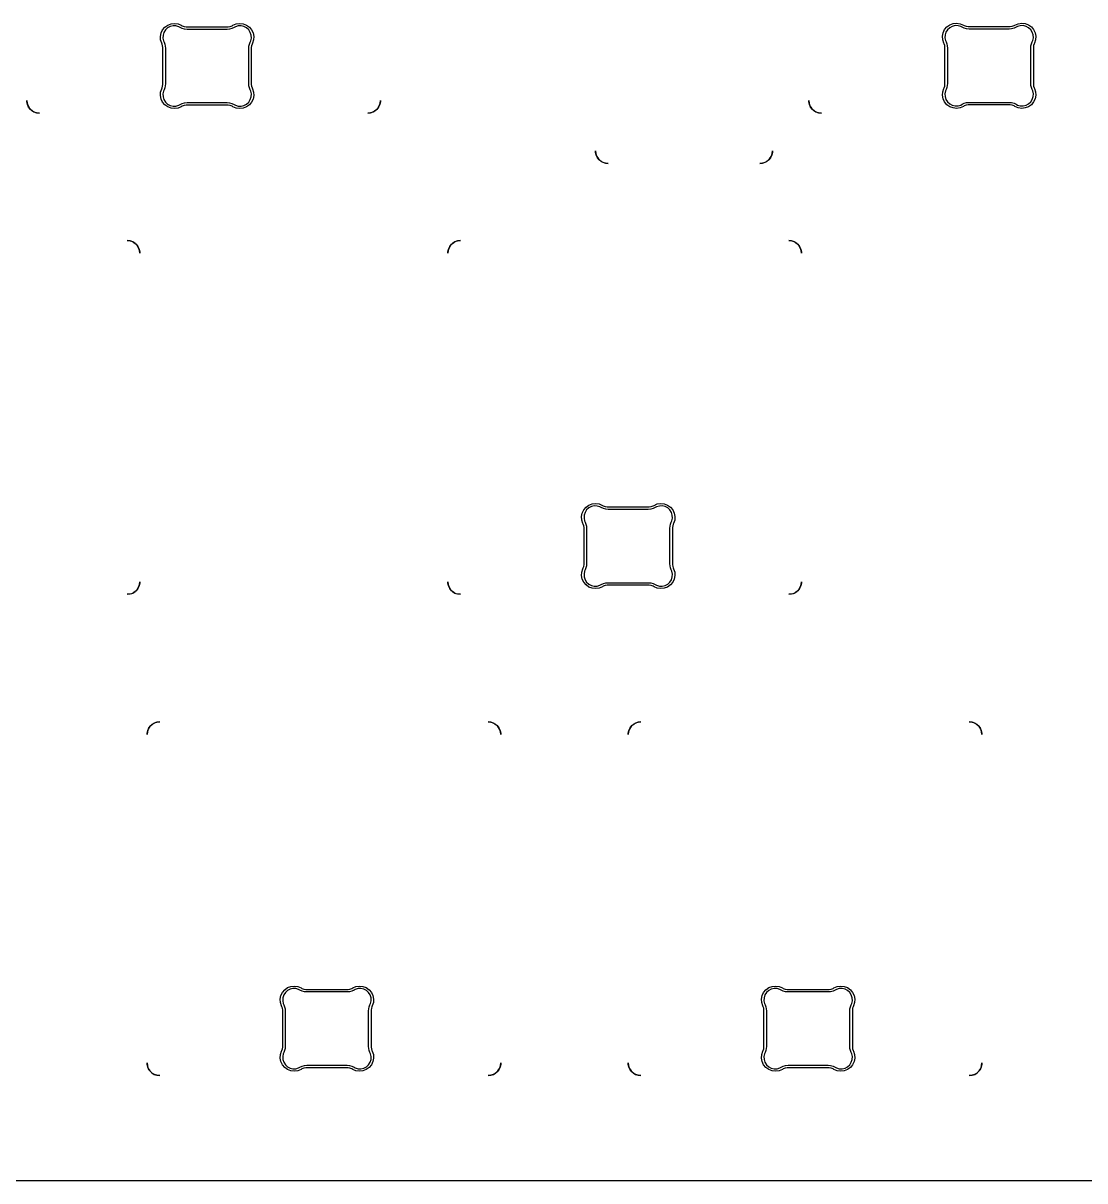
# Model space of a CAD drawing. Header units: millimetres. Extents: x -23 to 317, y -152 to -52.
# Drawn here: x 233.34 to 275.37, y -151.54 to -105.72 of the extents above; entities that cross this region are included whole.
import ezdxf

# ---------------------------------------------------------------- set-up
doc = ezdxf.new("R2010")
doc.units = ezdxf.units.MM
doc.layers.add('Edge.Cuts', color=40, linetype='CONTINUOUS', true_color=0xfabd2f)

msp = doc.modelspace()

# ---------------------------------------------------------------- linework, layer by layer
at = {"layer": 'Edge.Cuts', "linetype": 'CONTINUOUS'}
for p, q in [((238.954019, -105.87922), (239.06795, -105.798244)), ((239.06795, -105.798244), (239.198614, -105.748603)), ((239.278028, -105.832479), (239.165943, -105.859393)), ((239.198614, -105.748603), (239.337572, -105.733502)), ((239.393279, -105.834688), (239.278028, -105.832479)), ((239.337572, -105.733502), (239.475849, -105.753917)), ((239.50425, -105.865878), (239.393279, -105.834688)), ((239.475849, -105.753917), (239.604515, -105.80853)), ((239.604515, -105.80853), (239.638862, -105.82856)), ((239.638862, -105.82856), (239.713495, -105.856019)), ((241.538505, -105.85602), (241.613138, -105.828561)), ((241.613138, -105.828561), (241.647485, -105.808531)), ((241.647485, -105.808531), (241.776151, -105.753918)), ((241.858721, -105.834689), (241.74775, -105.865879)), ((241.776151, -105.753918), (241.914428, -105.733503)), ((241.973971, -105.83248), (241.858721, -105.834689)), ((241.914428, -105.733503), (242.053386, -105.748604)), ((242.086057, -105.859394), (241.973971, -105.83248)), ((242.053386, -105.748604), (242.18405, -105.798245)), ((242.18405, -105.798245), (242.297981, -105.879221)), ((269.914019, -105.86922), (270.02795, -105.788244)), ((270.02795, -105.788244), (270.158614, -105.738603)), ((270.238028, -105.822479), (270.125943, -105.849393)), ((270.158614, -105.738603), (270.297572, -105.723502)), ((270.353279, -105.824688), (270.238028, -105.822479)), ((270.297572, -105.723502), (270.435849, -105.743917)), ((270.46425, -105.855878), (270.353279, -105.824688)), ((270.435849, -105.743917), (270.564515, -105.79853)), ((270.564515, -105.79853), (270.598862, -105.81856)), ((270.598862, -105.81856), (270.673495, -105.846019)), ((270.673495, -105.846019), (270.751786, -105.859964)), ((272.420214, -105.859965), (272.498505, -105.84602)), ((272.498505, -105.84602), (272.573138, -105.818561)), ((272.573138, -105.818561), (272.607485, -105.798531)), ((272.607485, -105.798531), (272.736151, -105.743918)), ((272.818721, -105.824689), (272.70775, -105.855879)), ((272.736151, -105.743918), (272.874428, -105.723503)), ((272.933971, -105.82248), (272.818721, -105.824689)), ((272.874428, -105.723503), (273.013386, -105.738604)), ((273.046057, -105.849394), (272.933971, -105.82248)), ((273.013386, -105.738604), (273.14405, -105.788245)), ((273.14405, -105.788245), (273.257981, -105.869221)), ((238.778054, -106.249873), (238.804234, -106.11257)), ((238.787331, -106.389341), (238.778054, -106.249873)), ((238.804234, -106.11257), (238.864179, -105.986301)), ((238.864179, -105.986301), (238.954019, -105.87922)), ((238.881481, -106.198447), (238.874454, -106.313504)), ((238.917284, -106.088876), (238.881481, -106.198447)), ((238.979552, -105.99187), (238.917284, -106.088876)), ((239.064262, -105.913692), (238.979552, -105.99187)), ((239.165943, -105.859393), (239.064262, -105.913692)), ((239.554063, -105.89487), (239.50425, -105.865878)), ((239.641638, -105.936172), (239.554063, -105.89487)), ((239.735098, -105.961476), (239.641638, -105.936172)), ((239.713495, -105.856019), (239.791786, -105.869964)), ((239.831539, -105.969998), (239.735098, -105.961476)), ((239.791786, -105.869964), (239.831547, -105.869999)), ((239.831548, -105.97), (239.831539, -105.969998)), ((239.831547, -105.869999), (239.83155, -105.87)), ((241.420453, -105.97), (239.831548, -105.97)), ((239.83155, -105.87), (241.420453, -105.87)), ((241.420453, -105.87), (241.460214, -105.869965)), ((241.516902, -105.961477), (241.420453, -105.97)), ((241.460214, -105.869965), (241.538505, -105.85602)), ((241.610362, -105.936173), (241.516902, -105.961477)), ((241.697937, -105.894871), (241.610362, -105.936173)), ((241.74775, -105.865879), (241.697937, -105.894871)), ((242.187738, -105.913693), (242.086057, -105.859394)), ((242.272448, -105.99187), (242.187738, -105.913693)), ((242.334715, -106.088877), (242.272448, -105.99187)), ((242.297981, -105.879221), (242.38782, -105.986302)), ((242.370519, -106.198447), (242.334715, -106.088877)), ((242.377546, -106.313504), (242.370519, -106.198447)), ((242.38782, -105.986302), (242.447766, -106.112571)), ((242.447766, -106.112571), (242.473946, -106.249873)), ((242.473946, -106.249873), (242.464669, -106.389341)), ((269.738054, -106.239873), (269.764234, -106.10257)), ((269.747331, -106.379341), (269.738054, -106.239873)), ((269.764234, -106.10257), (269.824179, -105.976301)), ((269.824179, -105.976301), (269.914019, -105.86922)), ((269.841481, -106.188447), (269.834454, -106.303504)), ((269.834454, -106.303504), (269.856658, -106.416616)), ((269.877284, -106.078876), (269.841481, -106.188447)), ((269.939552, -105.98187), (269.877284, -106.078876)), ((270.024262, -105.903692), (269.939552, -105.98187)), ((270.125943, -105.849393), (270.024262, -105.903692)), ((270.514063, -105.88487), (270.46425, -105.855878)), ((270.601638, -105.926172), (270.514063, -105.88487)), ((270.695098, -105.951476), (270.601638, -105.926172)), ((270.791539, -105.959998), (270.695098, -105.951476)), ((270.751786, -105.859964), (270.791547, -105.859999)), ((270.791548, -105.96), (270.791539, -105.959998)), ((270.791547, -105.859999), (270.79155, -105.86)), ((272.380453, -105.96), (270.791548, -105.96)), ((270.79155, -105.86), (272.380453, -105.86)), ((272.380453, -105.86), (272.420214, -105.859965)), ((272.476902, -105.951477), (272.380453, -105.96)), ((272.570362, -105.926173), (272.476902, -105.951477)), ((272.657937, -105.884871), (272.570362, -105.926173)), ((272.70775, -105.855879), (272.657937, -105.884871)), ((273.147738, -105.903693), (273.046057, -105.849394)), ((273.232448, -105.98187), (273.147738, -105.903693)), ((273.294715, -106.078877), (273.232448, -105.98187)), ((273.257981, -105.869221), (273.34782, -105.976302)), ((273.330519, -106.188447), (273.294715, -106.078877)), ((273.315342, -106.416616), (273.337546, -106.303504)), ((273.337546, -106.303504), (273.330519, -106.188447)), ((273.34782, -105.976302), (273.407766, -106.102571)), ((273.407766, -106.102571), (273.433946, -106.239873)), ((273.433946, -106.239873), (273.424669, -106.379341)), ((238.831465, -106.521967), (238.787331, -106.389341)), ((238.846088, -106.552342), (238.831465, -106.521967)), ((238.865956, -106.616773), (238.846088, -106.552342)), ((238.876002, -106.683445), (238.865956, -106.616773)), ((238.874454, -106.313504), (238.896658, -106.426616)), ((238.876001, -106.717156), (238.876002, -106.683445)), ((238.876001, -106.717157), (238.876001, -106.717156)), ((238.876001, -108.122841), (238.876001, -106.717157)), ((238.896658, -106.426616), (238.921567, -106.478591)), ((238.921567, -106.478591), (238.951581, -106.555091)), ((238.951581, -106.555091), (238.969862, -106.635209)), ((238.969862, -106.635209), (238.976001, -106.717156)), ((238.976001, -106.717156), (238.976001, -106.717157)), ((238.976001, -106.717157), (238.976001, -108.122841)), ((242.275999, -106.717156), (242.282138, -106.635209)), ((242.275999, -106.717157), (242.275999, -106.717156)), ((242.275999, -108.122841), (242.275999, -106.717157)), ((242.282138, -106.635209), (242.300419, -106.555091)), ((242.300419, -106.555091), (242.330431, -106.478594)), ((242.330431, -106.478594), (242.330432, -106.478591)), ((242.330432, -106.478591), (242.355342, -106.426616)), ((242.355342, -106.426616), (242.377546, -106.313504)), ((242.386044, -106.616772), (242.375998, -106.683444)), ((242.375998, -106.683444), (242.375999, -106.717156)), ((242.375999, -106.717156), (242.375999, -106.717157)), ((242.375999, -106.717157), (242.375999, -108.122841)), ((242.405912, -106.552342), (242.386044, -106.616772)), ((242.420533, -106.521969), (242.405912, -106.552342)), ((242.420536, -106.521967), (242.420533, -106.521969)), ((242.464669, -106.389341), (242.420536, -106.521967)), ((269.791465, -106.511967), (269.747331, -106.379341)), ((269.806088, -106.542342), (269.791465, -106.511967)), ((269.825956, -106.606773), (269.806088, -106.542342)), ((269.836002, -106.673445), (269.825956, -106.606773)), ((269.836001, -106.707156), (269.836002, -106.673445)), ((269.836001, -106.707157), (269.836001, -106.707156)), ((269.836001, -108.112841), (269.836001, -106.707157)), ((269.856658, -106.416616), (269.881567, -106.468591)), ((269.881567, -106.468591), (269.911581, -106.545091)), ((269.911581, -106.545091), (269.929862, -106.625209)), ((269.929862, -106.625209), (269.936001, -106.707156)), ((269.936001, -106.707156), (269.936001, -106.707157)), ((269.936001, -106.707157), (269.936001, -108.112841)), ((273.235999, -106.707156), (273.242138, -106.625209)), ((273.235999, -106.707157), (273.235999, -106.707156)), ((273.235999, -108.112841), (273.235999, -106.707157)), ((273.242138, -106.625209), (273.260419, -106.545091)), ((273.260419, -106.545091), (273.290431, -106.468594)), ((273.290431, -106.468594), (273.290432, -106.468591)), ((273.290432, -106.468591), (273.315342, -106.416616)), ((273.346044, -106.606772), (273.335998, -106.673444)), ((273.335998, -106.673444), (273.335999, -106.707156)), ((273.335999, -106.707156), (273.335999, -106.707157)), ((273.335999, -106.707157), (273.335999, -108.112841)), ((273.365912, -106.542342), (273.346044, -106.606772)), ((273.380533, -106.511969), (273.365912, -106.542342)), ((273.380536, -106.511967), (273.380533, -106.511969)), ((273.424669, -106.379341), (273.380536, -106.511967)), ((238.876001, -108.122842), (238.876001, -108.122841)), ((238.876002, -108.156554), (238.876001, -108.122842)), ((238.976001, -108.122842), (238.969862, -108.204789)), ((238.976001, -108.122841), (238.976001, -108.122842)), ((242.282138, -108.204789), (242.275999, -108.122841)), ((242.375999, -108.122841), (242.375998, -108.156553)), ((269.836001, -108.112842), (269.836001, -108.112841)), ((269.836002, -108.146554), (269.836001, -108.112842)), ((269.936001, -108.112842), (269.929862, -108.194789)), ((269.936001, -108.112841), (269.936001, -108.112842)), ((273.242138, -108.194789), (273.235999, -108.112841)), ((273.335999, -108.112841), (273.335998, -108.146553)), ((238.778054, -108.590125), (238.787331, -108.450657)), ((238.804234, -108.727427), (238.778054, -108.590125)), ((238.787331, -108.450657), (238.831464, -108.318031)), ((238.831464, -108.318031), (238.831466, -108.318028)), ((238.831466, -108.318028), (238.846088, -108.287656)), ((238.846088, -108.287656), (238.865956, -108.223226)), ((238.865956, -108.223226), (238.876002, -108.156554)), ((238.896658, -108.413381), (238.874454, -108.526494)), ((238.874454, -108.526494), (238.881482, -108.641551)), ((238.921568, -108.361407), (238.896658, -108.413381)), ((238.951581, -108.284907), (238.921568, -108.361403)), ((238.921568, -108.361403), (238.921568, -108.361407)), ((238.969862, -108.204789), (238.951581, -108.284907)), ((242.300419, -108.284907), (242.282138, -108.204789)), ((242.330433, -108.361406), (242.300419, -108.284907)), ((242.355343, -108.413381), (242.330433, -108.361406)), ((242.377547, -108.526494), (242.355343, -108.413381)), ((242.37052, -108.641551), (242.377547, -108.526494)), ((242.375998, -108.156553), (242.386044, -108.223225)), ((242.386044, -108.223225), (242.405912, -108.287656)), ((242.405912, -108.287656), (242.420534, -108.318028)), ((242.420534, -108.318028), (242.420535, -108.31803)), ((242.420535, -108.31803), (242.46467, -108.450656)), ((242.473947, -108.590124), (242.447767, -108.727427)), ((242.46467, -108.450656), (242.473947, -108.590124)), ((269.738054, -108.580125), (269.747331, -108.440657)), ((269.764234, -108.717427), (269.738054, -108.580125)), ((269.747331, -108.440657), (269.791464, -108.308031)), ((269.791464, -108.308031), (269.791466, -108.308028)), ((269.791466, -108.308028), (269.806088, -108.277656)), ((269.806088, -108.277656), (269.825956, -108.213226)), ((269.825956, -108.213226), (269.836002, -108.146554)), ((269.856658, -108.403381), (269.834454, -108.516494)), ((269.834454, -108.516494), (269.841482, -108.631551)), ((269.881568, -108.351407), (269.856658, -108.403381)), ((269.911581, -108.274907), (269.881568, -108.351403)), ((269.881568, -108.351403), (269.881568, -108.351407)), ((269.929862, -108.194789), (269.911581, -108.274907)), ((273.260419, -108.274907), (273.242138, -108.194789)), ((273.290433, -108.351406), (273.260419, -108.274907)), ((273.315343, -108.403381), (273.290433, -108.351406)), ((273.337547, -108.516494), (273.315343, -108.403381)), ((273.33052, -108.631551), (273.337547, -108.516494)), ((273.335998, -108.146553), (273.346044, -108.213225)), ((273.346044, -108.213225), (273.365912, -108.277656)), ((273.365912, -108.277656), (273.380534, -108.308028)), ((273.380534, -108.308028), (273.380535, -108.30803)), ((273.380535, -108.30803), (273.42467, -108.440656)), ((273.433947, -108.580124), (273.407767, -108.717427)), ((273.42467, -108.440656), (273.433947, -108.580124)), ((233.4875, -108.836336), (233.4875, -108.78)), ((233.4875, -108.78), (233.500036, -108.89126)), ((233.512572, -108.946184), (233.4875, -108.836336)), ((233.500036, -108.89126), (233.537016, -108.996942)), ((233.561459, -109.047699), (233.512572, -108.946184)), ((233.537016, -108.996942), (233.596585, -109.091745)), ((233.63171, -109.13579), (233.561459, -109.047699)), ((238.86418, -108.853696), (238.804234, -108.727427)), ((238.95402, -108.960776), (238.86418, -108.853696)), ((238.881482, -108.641551), (238.917285, -108.751121)), ((238.917285, -108.751121), (238.979553, -108.848127)), ((239.06795, -109.041752), (238.95402, -108.960776)), ((238.979553, -108.848127), (239.064262, -108.926304)), ((239.064262, -108.926304), (239.165944, -108.980603)), ((239.198614, -109.091394), (239.06795, -109.041752)), ((239.165944, -108.980603), (239.278029, -109.007517)), ((239.278029, -109.007517), (239.393279, -109.005308)), ((239.393279, -109.005308), (239.50425, -108.974118)), ((239.604504, -109.03147), (239.475849, -109.086079)), ((239.50425, -108.974118), (239.554063, -108.945126)), ((239.554063, -108.945126), (239.554072, -108.945123)), ((239.554072, -108.945123), (239.641639, -108.903826)), ((239.604516, -109.031468), (239.604504, -109.03147)), ((239.638863, -109.011438), (239.604516, -109.031468)), ((239.713496, -108.983979), (239.638863, -109.011438)), ((239.641639, -108.903826), (239.735099, -108.878522)), ((239.791787, -108.970034), (239.713496, -108.983979)), ((239.735099, -108.878522), (239.831548, -108.869999)), ((239.831548, -108.969999), (239.791787, -108.970034)), ((239.831548, -108.869999), (241.420452, -108.869999)), ((241.420452, -108.969999), (239.831548, -108.969999)), ((241.420452, -108.869999), (241.516902, -108.878522)), ((241.460214, -108.970033), (241.420452, -108.969999)), ((241.538505, -108.983979), (241.460214, -108.970033)), ((241.516902, -108.878522), (241.610362, -108.903826)), ((241.613138, -109.011438), (241.538505, -108.983979)), ((241.610362, -108.903826), (241.697937, -108.945128)), ((241.647485, -109.031468), (241.613138, -109.011438)), ((241.776151, -109.086081), (241.647485, -109.031468)), ((241.697937, -108.945128), (241.74775, -108.97412)), ((241.74775, -108.97412), (241.858722, -109.00531)), ((241.858722, -109.00531), (241.973972, -109.00752)), ((241.973972, -109.00752), (242.086058, -108.980605)), ((242.184051, -109.041754), (242.053387, -109.091396)), ((242.086058, -108.980605), (242.187739, -108.926306)), ((242.297982, -108.960778), (242.184051, -109.041754)), ((242.187739, -108.926306), (242.272449, -108.848128)), ((242.272449, -108.848128), (242.334717, -108.751121)), ((242.387822, -108.853697), (242.297982, -108.960778)), ((242.334717, -108.751121), (242.37052, -108.641551)), ((242.447767, -108.727427), (242.387822, -108.853697)), ((247.413541, -109.047699), (247.34329, -109.13579)), ((247.378415, -109.091745), (247.437984, -108.996942)), ((247.462428, -108.946184), (247.413541, -109.047699)), ((247.437984, -108.996942), (247.474964, -108.89126)), ((247.4875, -108.836336), (247.462428, -108.946184)), ((247.474964, -108.89126), (247.4875, -108.78)), ((247.4875, -108.78), (247.4875, -108.836336)), ((264.443759, -108.836334), (264.44375, -108.78)), ((264.44375, -108.78), (264.456302, -108.891254)), ((264.468843, -108.946174), (264.443759, -108.836334)), ((264.456302, -108.891254), (264.49329, -108.996927)), ((264.517735, -109.04768), (264.468843, -108.946174)), ((264.49329, -108.996927), (264.55286, -109.091722)), ((264.587984, -109.135766), (264.517735, -109.04768)), ((269.82418, -108.843696), (269.764234, -108.717427)), ((269.91402, -108.950776), (269.82418, -108.843696)), ((269.841482, -108.631551), (269.877285, -108.741121)), ((269.877285, -108.741121), (269.939553, -108.838127)), ((270.02795, -109.031752), (269.91402, -108.950776)), ((269.939553, -108.838127), (270.024262, -108.916304)), ((270.024262, -108.916304), (270.125944, -108.970603)), ((270.158614, -109.081394), (270.02795, -109.031752)), ((270.125944, -108.970603), (270.238029, -108.997517)), ((270.238029, -108.997517), (270.353279, -108.995308)), ((270.353279, -108.995308), (270.46425, -108.964118)), ((270.564504, -109.02147), (270.435849, -109.076079)), ((270.46425, -108.964118), (270.514063, -108.935126)), ((270.514063, -108.935126), (270.514072, -108.935123)), ((270.514072, -108.935123), (270.601639, -108.893826)), ((270.564516, -109.021468), (270.564504, -109.02147)), ((270.598863, -109.001438), (270.564516, -109.021468)), ((270.673496, -108.973979), (270.598863, -109.001438)), ((270.601639, -108.893826), (270.695099, -108.868522)), ((270.751787, -108.960034), (270.673496, -108.973979)), ((270.695099, -108.868522), (270.791548, -108.859999)), ((270.791548, -108.959999), (270.751787, -108.960034)), ((270.791548, -108.859999), (272.380452, -108.859999)), ((272.380452, -108.959999), (270.791548, -108.959999)), ((272.380452, -108.859999), (272.476902, -108.868522)), ((272.420214, -108.960033), (272.380452, -108.959999)), ((272.498505, -108.973979), (272.420214, -108.960033)), ((272.476902, -108.868522), (272.570362, -108.893826)), ((272.573138, -109.001438), (272.498505, -108.973979)), ((272.570362, -108.893826), (272.657937, -108.935128)), ((272.607485, -109.021468), (272.573138, -109.001438)), ((272.736151, -109.076081), (272.607485, -109.021468)), ((272.657937, -108.935128), (272.70775, -108.96412)), ((272.70775, -108.96412), (272.818722, -108.99531)), ((272.818722, -108.99531), (272.933972, -108.99752)), ((272.933972, -108.99752), (273.046058, -108.970605)), ((273.144051, -109.031754), (273.013387, -109.081396)), ((273.046058, -108.970605), (273.147739, -108.916306)), ((273.257982, -108.950778), (273.144051, -109.031754)), ((273.147739, -108.916306), (273.232449, -108.838128)), ((273.232449, -108.838128), (273.294717, -108.741121)), ((273.347822, -108.843697), (273.257982, -108.950778)), ((273.294717, -108.741121), (273.33052, -108.631551)), ((273.407767, -108.717427), (273.347822, -108.843697)), ((233.596585, -109.091745), (233.675755, -109.170915)), ((233.719801, -109.206041), (233.63171, -109.13579)), ((233.675755, -109.170915), (233.770558, -109.230484)), ((233.821316, -109.254928), (233.719801, -109.206041)), ((233.770558, -109.230484), (233.87624, -109.267464)), ((233.931164, -109.28), (233.821316, -109.254928)), ((233.87624, -109.267464), (233.9875, -109.28)), ((233.9875, -109.28), (233.931164, -109.28)), ((239.337572, -109.106494), (239.198614, -109.091394)), ((239.475849, -109.086079), (239.337572, -109.106494)), ((241.914428, -109.106496), (241.776151, -109.086081)), ((242.053387, -109.091396), (241.914428, -109.106496)), ((246.9875, -109.28), (247.09876, -109.267464)), ((247.043836, -109.28), (246.9875, -109.28)), ((247.153684, -109.254928), (247.043836, -109.28)), ((247.09876, -109.267464), (247.204442, -109.230484)), ((247.255199, -109.206041), (247.153684, -109.254928)), ((247.204442, -109.230484), (247.299245, -109.170915)), ((247.34329, -109.13579), (247.255199, -109.206041)), ((247.299245, -109.170915), (247.378415, -109.091745)), ((264.55286, -109.091722), (264.632028, -109.17089)), ((264.67607, -109.206015), (264.587984, -109.135766)), ((264.632028, -109.17089), (264.726823, -109.23046)), ((264.777576, -109.254907), (264.67607, -109.206015)), ((264.726823, -109.23046), (264.832496, -109.267448)), ((264.887416, -109.279991), (264.777576, -109.254907)), ((264.832496, -109.267448), (264.94375, -109.28)), ((264.94375, -109.28), (264.887416, -109.279991)), ((270.297572, -109.096494), (270.158614, -109.081394)), ((270.435849, -109.076079), (270.297572, -109.096494)), ((272.874428, -109.096496), (272.736151, -109.076081)), ((273.013387, -109.081396), (272.874428, -109.096496)), ((256.005759, -110.836334), (256.00575, -110.78)), ((256.00575, -110.78), (256.018302, -110.891254)), ((256.030843, -110.946174), (256.005759, -110.836334)), ((263.005754, -110.836338), (262.980687, -110.946189)), ((262.99322, -110.891263), (263.00575, -110.78)), ((263.00575, -110.78), (263.005754, -110.836338)), ((256.018302, -110.891254), (256.05529, -110.996927)), ((256.079735, -111.04768), (256.030843, -110.946174)), ((256.05529, -110.996927), (256.11486, -111.091722)), ((256.149984, -111.135766), (256.079735, -111.04768)), ((256.11486, -111.091722), (256.194028, -111.17089)), ((256.23807, -111.206015), (256.149984, -111.135766)), ((256.194028, -111.17089), (256.288823, -111.23046)), ((256.339576, -111.254907), (256.23807, -111.206015)), ((256.288823, -111.23046), (256.394496, -111.267448)), ((256.449416, -111.279991), (256.339576, -111.254907)), ((256.394496, -111.267448), (256.50575, -111.28)), ((256.50575, -111.28), (256.449416, -111.279991)), ((262.50575, -111.28), (262.617013, -111.26747)), ((262.562088, -111.280004), (262.50575, -111.28)), ((262.671939, -111.254937), (262.562088, -111.280004)), ((262.617013, -111.26747), (262.722698, -111.230494)), ((262.773457, -111.206052), (262.671939, -111.254937)), ((262.722698, -111.230494), (262.817504, -111.170926)), ((262.861551, -111.135801), (262.773457, -111.206052)), ((262.817504, -111.170926), (262.896676, -111.091754)), ((262.931802, -111.047707), (262.861551, -111.135801)), ((262.896676, -111.091754), (262.956244, -110.996948)), ((262.980687, -110.946189), (262.931802, -111.047707)), ((262.956244, -110.996948), (262.99322, -110.891263)), ((237.57376, -114.342536), (237.4625, -114.33)), ((237.4625, -114.33), (237.518836, -114.33)), ((237.518836, -114.33), (237.628684, -114.355072)), ((237.679442, -114.379516), (237.57376, -114.342536)), ((237.628684, -114.355072), (237.730199, -114.403959)), ((237.774245, -114.439085), (237.679442, -114.379516)), ((237.730199, -114.403959), (237.81829, -114.47421)), ((237.853415, -114.518255), (237.774245, -114.439085)), ((237.81829, -114.47421), (237.888541, -114.562301)), ((237.912984, -114.613058), (237.853415, -114.518255)), ((250.265324, -114.518246), (250.205756, -114.613052)), ((250.230198, -114.562293), (250.300449, -114.474199)), ((250.344496, -114.439074), (250.265324, -114.518246)), ((250.300449, -114.474199), (250.388543, -114.403948)), ((250.439302, -114.379506), (250.344496, -114.439074)), ((250.388543, -114.403948), (250.490061, -114.355063)), ((250.544987, -114.34253), (250.439302, -114.379506)), ((250.490061, -114.355063), (250.599912, -114.329996)), ((250.65625, -114.33), (250.544987, -114.34253)), ((250.599912, -114.329996), (250.65625, -114.33)), ((263.767504, -114.342552), (263.65625, -114.33)), ((263.65625, -114.33), (263.712584, -114.330009)), ((263.712584, -114.330009), (263.822424, -114.355093)), ((263.873177, -114.37954), (263.767504, -114.342552)), ((263.822424, -114.355093), (263.92393, -114.403985)), ((263.967972, -114.43911), (263.873177, -114.37954)), ((263.92393, -114.403985), (264.012016, -114.474234)), ((264.04714, -114.518278), (263.967972, -114.43911)), ((264.012016, -114.474234), (264.082265, -114.56232)), ((264.10671, -114.613073), (264.04714, -114.518278)), ((237.888541, -114.562301), (237.937428, -114.663816)), ((237.949964, -114.71874), (237.912984, -114.613058)), ((237.937428, -114.663816), (237.9625, -114.773664)), ((237.9625, -114.83), (237.949964, -114.71874)), ((237.9625, -114.773664), (237.9625, -114.83)), ((250.156246, -114.773662), (250.181313, -114.663811)), ((250.15625, -114.83), (250.156246, -114.773662)), ((250.16878, -114.718737), (250.15625, -114.83)), ((250.205756, -114.613052), (250.16878, -114.718737)), ((250.181313, -114.663811), (250.230198, -114.562293)), ((264.082265, -114.56232), (264.131157, -114.663826)), ((264.143698, -114.718746), (264.10671, -114.613073)), ((264.131157, -114.663826), (264.156241, -114.773666)), ((264.15625, -114.83), (264.143698, -114.718746)), ((264.156241, -114.773666), (264.15625, -114.83)), ((255.476734, -125.11257), (255.536679, -124.986301)), ((255.536679, -124.986301), (255.626519, -124.87922)), ((255.589784, -125.088876), (255.553981, -125.198447)), ((255.652052, -124.99187), (255.589784, -125.088876)), ((255.626519, -124.87922), (255.74045, -124.798244)), ((255.736762, -124.913692), (255.652052, -124.99187)), ((255.838443, -124.859393), (255.736762, -124.913692)), ((255.74045, -124.798244), (255.871114, -124.748603)), ((255.950528, -124.832479), (255.838443, -124.859393)), ((255.871114, -124.748603), (256.010072, -124.733502)), ((256.065779, -124.834688), (255.950528, -124.832479)), ((256.010072, -124.733502), (256.148349, -124.753917)), ((256.17675, -124.865878), (256.065779, -124.834688)), ((256.148349, -124.753917), (256.277015, -124.80853)), ((256.226563, -124.89487), (256.17675, -124.865878)), ((256.314138, -124.936172), (256.226563, -124.89487)), ((256.277015, -124.80853), (256.311362, -124.82856)), ((256.311362, -124.82856), (256.385995, -124.856019)), ((256.407598, -124.961476), (256.314138, -124.936172)), ((256.385995, -124.856019), (256.464286, -124.869964)), ((256.504039, -124.969998), (256.407598, -124.961476)), ((256.464286, -124.869964), (256.504047, -124.869999)), ((256.504048, -124.97), (256.504039, -124.969998)), ((256.504047, -124.869999), (256.50405, -124.87)), ((258.092953, -124.97), (256.504048, -124.97)), ((256.50405, -124.87), (258.092953, -124.87)), ((258.092953, -124.87), (258.132714, -124.869965)), ((258.189402, -124.961477), (258.092953, -124.97)), ((258.132714, -124.869965), (258.211005, -124.85602)), ((258.282862, -124.936173), (258.189402, -124.961477)), ((258.211005, -124.85602), (258.285638, -124.828561)), ((258.370437, -124.894871), (258.282862, -124.936173)), ((258.285638, -124.828561), (258.319985, -124.808531)), ((258.319985, -124.808531), (258.448651, -124.753918)), ((258.42025, -124.865879), (258.370437, -124.894871)), ((258.531221, -124.834689), (258.42025, -124.865879)), ((258.448651, -124.753918), (258.586928, -124.733503)), ((258.646471, -124.83248), (258.531221, -124.834689)), ((258.586928, -124.733503), (258.725886, -124.748604)), ((258.758557, -124.859394), (258.646471, -124.83248)), ((258.725886, -124.748604), (258.85655, -124.798245)), ((258.860238, -124.913693), (258.758557, -124.859394)), ((258.85655, -124.798245), (258.970481, -124.879221)), ((258.944948, -124.99187), (258.860238, -124.913693)), ((259.007215, -125.088877), (258.944948, -124.99187)), ((258.970481, -124.879221), (259.06032, -124.986302)), ((259.043019, -125.198447), (259.007215, -125.088877)), ((259.06032, -124.986302), (259.120266, -125.112571)), ((255.450554, -125.249873), (255.476734, -125.11257)), ((255.459831, -125.389341), (255.450554, -125.249873)), ((255.503965, -125.521967), (255.459831, -125.389341)), ((255.518588, -125.552342), (255.503965, -125.521967)), ((255.553981, -125.198447), (255.546954, -125.313504)), ((255.546954, -125.313504), (255.569158, -125.426616)), ((255.569158, -125.426616), (255.594067, -125.478591)), ((255.594067, -125.478591), (255.624081, -125.555091)), ((258.972919, -125.555091), (259.002931, -125.478594)), ((259.002931, -125.478594), (259.002932, -125.478591)), ((259.002932, -125.478591), (259.027842, -125.426616)), ((259.027842, -125.426616), (259.050046, -125.313504)), ((259.050046, -125.313504), (259.043019, -125.198447)), ((259.093033, -125.521969), (259.078412, -125.552342)), ((259.093036, -125.521967), (259.093033, -125.521969)), ((259.137169, -125.389341), (259.093036, -125.521967)), ((259.120266, -125.112571), (259.146446, -125.249873)), ((259.146446, -125.249873), (259.137169, -125.389341)), ((255.538456, -125.616773), (255.518588, -125.552342)), ((255.548502, -125.683445), (255.538456, -125.616773)), ((255.548501, -125.717156), (255.548502, -125.683445)), ((255.548501, -125.717157), (255.548501, -125.717156)), ((255.548501, -127.122841), (255.548501, -125.717157)), ((255.624081, -125.555091), (255.642362, -125.635209)), ((255.642362, -125.635209), (255.648501, -125.717156)), ((255.648501, -125.717156), (255.648501, -125.717157)), ((255.648501, -125.717157), (255.648501, -127.122841)), ((258.948499, -125.717156), (258.954638, -125.635209)), ((258.948499, -125.717157), (258.948499, -125.717156)), ((258.948499, -127.122841), (258.948499, -125.717157)), ((258.954638, -125.635209), (258.972919, -125.555091)), ((259.058544, -125.616772), (259.048498, -125.683444)), ((259.048498, -125.683444), (259.048499, -125.717156)), ((259.048499, -125.717156), (259.048499, -125.717157)), ((259.048499, -125.717157), (259.048499, -127.122841)), ((259.078412, -125.552342), (259.058544, -125.616772)), ((255.459831, -127.450657), (255.503964, -127.318031)), ((255.503964, -127.318031), (255.503966, -127.318028)), ((255.503966, -127.318028), (255.518588, -127.287656)), ((255.518588, -127.287656), (255.538456, -127.223226)), ((255.538456, -127.223226), (255.548502, -127.156554)), ((255.548501, -127.122842), (255.548501, -127.122841)), ((255.548502, -127.156554), (255.548501, -127.122842)), ((255.594068, -127.361407), (255.569158, -127.413381)), ((255.624081, -127.284907), (255.594068, -127.361403)), ((255.594068, -127.361403), (255.594068, -127.361407)), ((255.642362, -127.204789), (255.624081, -127.284907)), ((255.648501, -127.122842), (255.642362, -127.204789)), ((255.648501, -127.122841), (255.648501, -127.122842)), ((258.954638, -127.204789), (258.948499, -127.122841)), ((258.972919, -127.284907), (258.954638, -127.204789)), ((259.002933, -127.361406), (258.972919, -127.284907)), ((259.027843, -127.413381), (259.002933, -127.361406)), ((259.048499, -127.122841), (259.048498, -127.156553)), ((259.048498, -127.156553), (259.058544, -127.223225)), ((259.058544, -127.223225), (259.078412, -127.287656)), ((259.078412, -127.287656), (259.093034, -127.318028)), ((259.093034, -127.318028), (259.093035, -127.31803)), ((259.093035, -127.31803), (259.13717, -127.450656)), ((237.949964, -127.94126), (237.9625, -127.83)), ((237.9625, -127.83), (237.9625, -127.886336)), ((250.156259, -127.886334), (250.15625, -127.83)), ((250.15625, -127.83), (250.168802, -127.941254)), ((255.450554, -127.590125), (255.459831, -127.450657)), ((255.476734, -127.727427), (255.450554, -127.590125)), ((255.53668, -127.853696), (255.476734, -127.727427)), ((255.569158, -127.413381), (255.546954, -127.526494)), ((255.546954, -127.526494), (255.553982, -127.641551)), ((255.553982, -127.641551), (255.589785, -127.751121)), ((255.589785, -127.751121), (255.652053, -127.848127)), ((258.944949, -127.848128), (259.007217, -127.751121)), ((259.007217, -127.751121), (259.04302, -127.641551)), ((259.050047, -127.526494), (259.027843, -127.413381)), ((259.04302, -127.641551), (259.050047, -127.526494)), ((259.120267, -127.727427), (259.060322, -127.853697)), ((259.146447, -127.590124), (259.120267, -127.727427)), ((259.13717, -127.450656), (259.146447, -127.590124)), ((264.14372, -127.941263), (264.15625, -127.83)), ((264.15625, -127.83), (264.156254, -127.886338)), ((237.57376, -128.317464), (237.679442, -128.280484)), ((237.730199, -128.256041), (237.628684, -128.304928)), ((237.679442, -128.280484), (237.774245, -128.220915)), ((237.81829, -128.18579), (237.730199, -128.256041)), ((237.774245, -128.220915), (237.853415, -128.141745)), ((237.888541, -128.097699), (237.81829, -128.18579)), ((237.853415, -128.141745), (237.912984, -128.046942)), ((237.937428, -127.996184), (237.888541, -128.097699)), ((237.912984, -128.046942), (237.949964, -127.94126)), ((237.9625, -127.886336), (237.937428, -127.996184)), ((250.181343, -127.996174), (250.156259, -127.886334)), ((250.168802, -127.941254), (250.20579, -128.046927)), ((250.230235, -128.09768), (250.181343, -127.996174)), ((250.20579, -128.046927), (250.26536, -128.141722)), ((250.300484, -128.185766), (250.230235, -128.09768)), ((250.26536, -128.141722), (250.344528, -128.22089)), ((250.38857, -128.256015), (250.300484, -128.185766)), ((250.344528, -128.22089), (250.439323, -128.28046)), ((250.490076, -128.304907), (250.38857, -128.256015)), ((250.439323, -128.28046), (250.544996, -128.317448)), ((255.62652, -127.960776), (255.53668, -127.853696)), ((255.74045, -128.041752), (255.62652, -127.960776)), ((255.652053, -127.848127), (255.736762, -127.926304)), ((255.736762, -127.926304), (255.838444, -127.980603)), ((255.871114, -128.091394), (255.74045, -128.041752)), ((255.838444, -127.980603), (255.950529, -128.007517)), ((256.010072, -128.106494), (255.871114, -128.091394)), ((255.950529, -128.007517), (256.065779, -128.005308)), ((256.148349, -128.086079), (256.010072, -128.106494)), ((256.065779, -128.005308), (256.17675, -127.974118)), ((256.277004, -128.03147), (256.148349, -128.086079)), ((256.17675, -127.974118), (256.226563, -127.945126)), ((256.226563, -127.945126), (256.226572, -127.945123)), ((256.226572, -127.945123), (256.314139, -127.903826)), ((256.277016, -128.031468), (256.277004, -128.03147)), ((256.311363, -128.011438), (256.277016, -128.031468)), ((256.385996, -127.983979), (256.311363, -128.011438)), ((256.314139, -127.903826), (256.407599, -127.878522)), ((256.464287, -127.970034), (256.385996, -127.983979)), ((256.407599, -127.878522), (256.504048, -127.869999)), ((256.504048, -127.969999), (256.464287, -127.970034)), ((256.504048, -127.869999), (258.092952, -127.869999)), ((258.092952, -127.969999), (256.504048, -127.969999)), ((258.092952, -127.869999), (258.189402, -127.878522)), ((258.132714, -127.970033), (258.092952, -127.969999)), ((258.211005, -127.983979), (258.132714, -127.970033)), ((258.189402, -127.878522), (258.282862, -127.903826)), ((258.285638, -128.011438), (258.211005, -127.983979)), ((258.282862, -127.903826), (258.370437, -127.945128)), ((258.319985, -128.031468), (258.285638, -128.011438)), ((258.448651, -128.086081), (258.319985, -128.031468)), ((258.370437, -127.945128), (258.42025, -127.97412)), ((258.42025, -127.97412), (258.531222, -128.00531)), ((258.586928, -128.106496), (258.448651, -128.086081)), ((258.531222, -128.00531), (258.646472, -128.00752)), ((258.725887, -128.091396), (258.586928, -128.106496)), ((258.646472, -128.00752), (258.758558, -127.980605)), ((258.856551, -128.041754), (258.725887, -128.091396)), ((258.758558, -127.980605), (258.860239, -127.926306)), ((258.970482, -127.960778), (258.856551, -128.041754)), ((258.860239, -127.926306), (258.944949, -127.848128)), ((259.060322, -127.853697), (258.970482, -127.960778)), ((263.767513, -128.31747), (263.873198, -128.280494)), ((263.923957, -128.256052), (263.822439, -128.304937)), ((263.873198, -128.280494), (263.968004, -128.220926)), ((264.012051, -128.185801), (263.923957, -128.256052)), ((263.968004, -128.220926), (264.047176, -128.141754)), ((264.082302, -128.097707), (264.012051, -128.185801)), ((264.047176, -128.141754), (264.106744, -128.046948)), ((264.131187, -127.996189), (264.082302, -128.097707)), ((264.106744, -128.046948), (264.14372, -127.941263)), ((264.156254, -127.886338), (264.131187, -127.996189)), ((237.4625, -128.33), (237.57376, -128.317464)), ((237.518836, -128.33), (237.4625, -128.33)), ((237.628684, -128.304928), (237.518836, -128.33)), ((250.599916, -128.329991), (250.490076, -128.304907)), ((250.544996, -128.317448), (250.65625, -128.33)), ((250.65625, -128.33), (250.599916, -128.329991)), ((263.65625, -128.33), (263.767513, -128.31747)), ((263.712588, -128.330004), (263.65625, -128.33)), ((263.822439, -128.304937), (263.712588, -128.330004)), ((238.25, -133.823664), (238.275072, -133.713816)), ((238.262536, -133.76874), (238.25, -133.88)), ((238.299516, -133.663058), (238.262536, -133.76874)), ((238.275072, -133.713816), (238.323959, -133.612301)), ((238.359085, -133.568255), (238.299516, -133.663058)), ((238.323959, -133.612301), (238.39421, -133.52421)), ((238.438255, -133.489085), (238.359085, -133.568255)), ((238.39421, -133.52421), (238.482301, -133.453959)), ((238.533058, -133.429516), (238.438255, -133.489085)), ((238.482301, -133.453959), (238.583816, -133.405072)), ((238.63874, -133.392536), (238.533058, -133.429516)), ((238.583816, -133.405072), (238.693664, -133.38)), ((238.75, -133.38), (238.63874, -133.392536)), ((238.693664, -133.38), (238.75, -133.38)), ((251.86126, -133.392536), (251.75, -133.38)), ((251.75, -133.38), (251.806336, -133.38)), ((251.806336, -133.38), (251.916184, -133.405072)), ((251.966942, -133.429516), (251.86126, -133.392536)), ((251.916184, -133.405072), (252.017699, -133.453959)), ((252.061745, -133.489085), (251.966942, -133.429516)), ((252.017699, -133.453959), (252.10579, -133.52421)), ((252.140915, -133.568255), (252.061745, -133.489085)), ((252.10579, -133.52421), (252.176041, -133.612301)), ((252.200484, -133.663058), (252.140915, -133.568255)), ((252.176041, -133.612301), (252.224928, -133.713816)), ((252.237464, -133.76874), (252.200484, -133.663058)), ((252.224928, -133.713816), (252.25, -133.823664)), ((252.25, -133.88), (252.237464, -133.76874)), ((257.3, -133.823664), (257.325072, -133.713816)), ((257.312536, -133.76874), (257.3, -133.88)), ((257.349516, -133.663058), (257.312536, -133.76874)), ((257.325072, -133.713816), (257.373959, -133.612301)), ((257.409085, -133.568255), (257.349516, -133.663058)), ((257.373959, -133.612301), (257.44421, -133.52421)), ((257.488255, -133.489085), (257.409085, -133.568255)), ((257.44421, -133.52421), (257.532301, -133.453959)), ((257.583058, -133.429516), (257.488255, -133.489085)), ((257.532301, -133.453959), (257.633816, -133.405072)), ((257.68874, -133.392536), (257.583058, -133.429516)), ((257.633816, -133.405072), (257.743664, -133.38)), ((257.8, -133.38), (257.68874, -133.392536)), ((257.743664, -133.38), (257.8, -133.38)), ((270.91126, -133.392536), (270.8, -133.38)), ((270.8, -133.38), (270.856336, -133.38)), ((270.856336, -133.38), (270.966184, -133.405072)), ((271.016942, -133.429516), (270.91126, -133.392536)), ((270.966184, -133.405072), (271.067699, -133.453959)), ((271.111745, -133.489085), (271.016942, -133.429516)), ((271.067699, -133.453959), (271.15579, -133.52421)), ((271.190915, -133.568255), (271.111745, -133.489085)), ((271.15579, -133.52421), (271.226041, -133.612301)), ((271.250484, -133.663058), (271.190915, -133.568255)), ((271.226041, -133.612301), (271.274928, -133.713816)), ((271.287464, -133.76874), (271.250484, -133.663058)), ((271.274928, -133.713816), (271.3, -133.823664)), ((271.3, -133.88), (271.287464, -133.76874)), ((238.25, -133.88), (238.25, -133.823664)), ((252.25, -133.823664), (252.25, -133.88)), ((257.3, -133.88), (257.3, -133.823664)), ((271.3, -133.823664), (271.3, -133.88)), ((243.81195, -143.898244), (243.942614, -143.848603)), ((243.942614, -143.848603), (244.081572, -143.833502)), ((244.081572, -143.833502), (244.219849, -143.853917)), ((244.219849, -143.853917), (244.348515, -143.90853)), ((246.391485, -143.908531), (246.520151, -143.853918)), ((246.520151, -143.853918), (246.658428, -143.833503)), ((246.658428, -143.833503), (246.797386, -143.848604)), ((246.797386, -143.848604), (246.92805, -143.898245)), ((262.86195, -143.898244), (262.992614, -143.848603)), ((262.992614, -143.848603), (263.131572, -143.833502)), ((263.131572, -143.833502), (263.269849, -143.853917)), ((263.269849, -143.853917), (263.398515, -143.90853)), ((265.441485, -143.908531), (265.570151, -143.853918)), ((265.570151, -143.853918), (265.708428, -143.833503)), ((265.708428, -143.833503), (265.847386, -143.848604)), ((265.847386, -143.848604), (265.97805, -143.898245)), ((243.522054, -144.349873), (243.548234, -144.21257)), ((243.548234, -144.21257), (243.608179, -144.086301)), ((243.608179, -144.086301), (243.698019, -143.97922)), ((243.625481, -144.298447), (243.618454, -144.413504)), ((243.661284, -144.188876), (243.625481, -144.298447)), ((243.723552, -144.09187), (243.661284, -144.188876)), ((243.698019, -143.97922), (243.81195, -143.898244)), ((243.808262, -144.013692), (243.723552, -144.09187)), ((243.909943, -143.959393), (243.808262, -144.013692)), ((244.022028, -143.932479), (243.909943, -143.959393)), ((244.137279, -143.934688), (244.022028, -143.932479)), ((244.24825, -143.965878), (244.137279, -143.934688)), ((244.298063, -143.99487), (244.24825, -143.965878)), ((244.385638, -144.036172), (244.298063, -143.99487)), ((244.348515, -143.90853), (244.382862, -143.92856)), ((244.382862, -143.92856), (244.457495, -143.956019)), ((244.479098, -144.061476), (244.385638, -144.036172)), ((244.457495, -143.956019), (244.535786, -143.969964)), ((244.575539, -144.069998), (244.479098, -144.061476)), ((244.535786, -143.969964), (244.575547, -143.969999)), ((244.575548, -144.07), (244.575539, -144.069998)), ((244.575547, -143.969999), (244.57555, -143.97)), ((246.164453, -144.07), (244.575548, -144.07)), ((244.57555, -143.97), (246.164453, -143.97)), ((246.164453, -143.97), (246.204214, -143.969965)), ((246.260902, -144.061477), (246.164453, -144.07)), ((246.204214, -143.969965), (246.282505, -143.95602)), ((246.354362, -144.036173), (246.260902, -144.061477)), ((246.282505, -143.95602), (246.357138, -143.928561)), ((246.441937, -143.994871), (246.354362, -144.036173)), ((246.357138, -143.928561), (246.391485, -143.908531)), ((246.49175, -143.965879), (246.441937, -143.994871)), ((246.602721, -143.934689), (246.49175, -143.965879)), ((246.717971, -143.93248), (246.602721, -143.934689)), ((246.830057, -143.959394), (246.717971, -143.93248)), ((246.931738, -144.013693), (246.830057, -143.959394)), ((246.92805, -143.898245), (247.041981, -143.979221)), ((247.016448, -144.09187), (246.931738, -144.013693)), ((247.078715, -144.188877), (247.016448, -144.09187)), ((247.041981, -143.979221), (247.13182, -144.086302)), ((247.114519, -144.298447), (247.078715, -144.188877)), ((247.121546, -144.413504), (247.114519, -144.298447)), ((247.13182, -144.086302), (247.191766, -144.212571)), ((247.191766, -144.212571), (247.217946, -144.349873)), ((262.572054, -144.349873), (262.598234, -144.21257)), ((262.598234, -144.21257), (262.658179, -144.086301)), ((262.658179, -144.086301), (262.748019, -143.97922)), ((262.675481, -144.298447), (262.668454, -144.413504)), ((262.711284, -144.188876), (262.675481, -144.298447)), ((262.773552, -144.09187), (262.711284, -144.188876)), ((262.748019, -143.97922), (262.86195, -143.898244)), ((262.858262, -144.013692), (262.773552, -144.09187)), ((262.959943, -143.959393), (262.858262, -144.013692)), ((263.072028, -143.932479), (262.959943, -143.959393)), ((263.187279, -143.934688), (263.072028, -143.932479)), ((263.29825, -143.965878), (263.187279, -143.934688)), ((263.348063, -143.99487), (263.29825, -143.965878)), ((263.435638, -144.036172), (263.348063, -143.99487)), ((263.398515, -143.90853), (263.432862, -143.92856)), ((263.432862, -143.92856), (263.507495, -143.956019)), ((263.529098, -144.061476), (263.435638, -144.036172)), ((263.507495, -143.956019), (263.585786, -143.969964)), ((263.625539, -144.069998), (263.529098, -144.061476)), ((263.585786, -143.969964), (263.625547, -143.969999)), ((263.625548, -144.07), (263.625539, -144.069998)), ((263.625547, -143.969999), (263.62555, -143.97)), ((265.214453, -144.07), (263.625548, -144.07)), ((263.62555, -143.97), (265.214453, -143.97)), ((265.214453, -143.97), (265.254214, -143.969965)), ((265.310902, -144.061477), (265.214453, -144.07)), ((265.254214, -143.969965), (265.332505, -143.95602)), ((265.404362, -144.036173), (265.310902, -144.061477)), ((265.332505, -143.95602), (265.407138, -143.928561)), ((265.491937, -143.994871), (265.404362, -144.036173)), ((265.407138, -143.928561), (265.441485, -143.908531)), ((265.54175, -143.965879), (265.491937, -143.994871)), ((265.652721, -143.934689), (265.54175, -143.965879)), ((265.767971, -143.93248), (265.652721, -143.934689)), ((265.880057, -143.959394), (265.767971, -143.93248)), ((265.981738, -144.013693), (265.880057, -143.959394)), ((265.97805, -143.898245), (266.091981, -143.979221)), ((266.066448, -144.09187), (265.981738, -144.013693)), ((266.128715, -144.188877), (266.066448, -144.09187)), ((266.091981, -143.979221), (266.18182, -144.086302)), ((266.164519, -144.298447), (266.128715, -144.188877)), ((266.171546, -144.413504), (266.164519, -144.298447)), ((266.18182, -144.086302), (266.241766, -144.212571)), ((266.241766, -144.212571), (266.267946, -144.349873)), ((243.531331, -144.489341), (243.522054, -144.349873)), ((243.575465, -144.621967), (243.531331, -144.489341)), ((243.590088, -144.652342), (243.575465, -144.621967)), ((243.609956, -144.716773), (243.590088, -144.652342)), ((243.620002, -144.783445), (243.609956, -144.716773)), ((243.618454, -144.413504), (243.640658, -144.526616)), ((243.620001, -144.817156), (243.620002, -144.783445)), ((243.640658, -144.526616), (243.665567, -144.578591)), ((243.665567, -144.578591), (243.695581, -144.655091)), ((243.695581, -144.655091), (243.713862, -144.735209)), ((243.713862, -144.735209), (243.720001, -144.817156)), ((247.019999, -144.817156), (247.026138, -144.735209)), ((247.026138, -144.735209), (247.044419, -144.655091)), ((247.044419, -144.655091), (247.074431, -144.578594)), ((247.074431, -144.578594), (247.074432, -144.578591)), ((247.074432, -144.578591), (247.099342, -144.526616)), ((247.099342, -144.526616), (247.121546, -144.413504)), ((247.130044, -144.716772), (247.119998, -144.783444)), ((247.119998, -144.783444), (247.119999, -144.817156)), ((247.149912, -144.652342), (247.130044, -144.716772)), ((247.164533, -144.621969), (247.149912, -144.652342)), ((247.164536, -144.621967), (247.164533, -144.621969)), ((247.208669, -144.489341), (247.164536, -144.621967)), ((247.217946, -144.349873), (247.208669, -144.489341)), ((262.581331, -144.489341), (262.572054, -144.349873)), ((262.625465, -144.621967), (262.581331, -144.489341)), ((262.640088, -144.652342), (262.625465, -144.621967)), ((262.659956, -144.716773), (262.640088, -144.652342)), ((262.670002, -144.783445), (262.659956, -144.716773)), ((262.668454, -144.413504), (262.690658, -144.526616)), ((262.670001, -144.817156), (262.670002, -144.783445)), ((262.690658, -144.526616), (262.715567, -144.578591)), ((262.715567, -144.578591), (262.745581, -144.655091)), ((262.745581, -144.655091), (262.763862, -144.735209)), ((262.763862, -144.735209), (262.770001, -144.817156)), ((266.069999, -144.817156), (266.076138, -144.735209)), ((266.076138, -144.735209), (266.094419, -144.655091)), ((266.094419, -144.655091), (266.124431, -144.578594)), ((266.124431, -144.578594), (266.124432, -144.578591)), ((266.124432, -144.578591), (266.149342, -144.526616)), ((266.149342, -144.526616), (266.171546, -144.413504)), ((266.180044, -144.716772), (266.169998, -144.783444)), ((266.169998, -144.783444), (266.169999, -144.817156)), ((266.199912, -144.652342), (266.180044, -144.716772)), ((266.214533, -144.621969), (266.199912, -144.652342)), ((266.214536, -144.621967), (266.214533, -144.621969)), ((266.258669, -144.489341), (266.214536, -144.621967)), ((266.267946, -144.349873), (266.258669, -144.489341)), ((243.620001, -144.817157), (243.620001, -144.817156)), ((243.620001, -146.222841), (243.620001, -144.817157)), ((243.720001, -144.817156), (243.720001, -144.817157)), ((243.720001, -144.817157), (243.720001, -146.222841)), ((247.019999, -144.817157), (247.019999, -144.817156)), ((247.019999, -146.222841), (247.019999, -144.817157)), ((247.119999, -144.817156), (247.119999, -144.817157)), ((247.119999, -144.817157), (247.119999, -146.222841)), ((262.670001, -144.817157), (262.670001, -144.817156)), ((262.670001, -146.222841), (262.670001, -144.817157)), ((262.770001, -144.817156), (262.770001, -144.817157)), ((262.770001, -144.817157), (262.770001, -146.222841)), ((266.069999, -144.817157), (266.069999, -144.817156)), ((266.069999, -146.222841), (266.069999, -144.817157)), ((266.169999, -144.817156), (266.169999, -144.817157)), ((266.169999, -144.817157), (266.169999, -146.222841)), ((243.522054, -146.690125), (243.531331, -146.550657)), ((243.531331, -146.550657), (243.575464, -146.418031)), ((243.575464, -146.418031), (243.575466, -146.418028)), ((243.575466, -146.418028), (243.590088, -146.387656)), ((243.590088, -146.387656), (243.609956, -146.323226)), ((243.609956, -146.323226), (243.620002, -146.256554)), ((243.640658, -146.513381), (243.618454, -146.626494)), ((243.618454, -146.626494), (243.625482, -146.741551)), ((243.620001, -146.222842), (243.620001, -146.222841)), ((243.620002, -146.256554), (243.620001, -146.222842)), ((243.665568, -146.461407), (243.640658, -146.513381)), ((243.695581, -146.384907), (243.665568, -146.461403)), ((243.665568, -146.461403), (243.665568, -146.461407)), ((243.713862, -146.304789), (243.695581, -146.384907)), ((243.720001, -146.222842), (243.713862, -146.304789)), ((243.720001, -146.222841), (243.720001, -146.222842)), ((247.026138, -146.304789), (247.019999, -146.222841)), ((247.044419, -146.384907), (247.026138, -146.304789)), ((247.074433, -146.461406), (247.044419, -146.384907)), ((247.099343, -146.513381), (247.074433, -146.461406)), ((247.121547, -146.626494), (247.099343, -146.513381)), ((247.11452, -146.741551), (247.121547, -146.626494)), ((247.119999, -146.222841), (247.119998, -146.256553)), ((247.119998, -146.256553), (247.130044, -146.323225)), ((247.130044, -146.323225), (247.149912, -146.387656)), ((247.149912, -146.387656), (247.164534, -146.418028)), ((247.164534, -146.418028), (247.164535, -146.41803)), ((247.164535, -146.41803), (247.20867, -146.550656)), ((247.20867, -146.550656), (247.217947, -146.690124)), ((262.572054, -146.690125), (262.581331, -146.550657)), ((262.581331, -146.550657), (262.625464, -146.418031)), ((262.625464, -146.418031), (262.625466, -146.418028)), ((262.625466, -146.418028), (262.640088, -146.387656)), ((262.640088, -146.387656), (262.659956, -146.323226)), ((262.659956, -146.323226), (262.670002, -146.256554)), ((262.690658, -146.513381), (262.668454, -146.626494)), ((262.668454, -146.626494), (262.675482, -146.741551)), ((262.670001, -146.222842), (262.670001, -146.222841)), ((262.670002, -146.256554), (262.670001, -146.222842)), ((262.715568, -146.461407), (262.690658, -146.513381)), ((262.745581, -146.384907), (262.715568, -146.461403)), ((262.715568, -146.461403), (262.715568, -146.461407)), ((262.763862, -146.304789), (262.745581, -146.384907)), ((262.770001, -146.222842), (262.763862, -146.304789)), ((262.770001, -146.222841), (262.770001, -146.222842)), ((266.076138, -146.304789), (266.069999, -146.222841)), ((266.094419, -146.384907), (266.076138, -146.304789)), ((266.124433, -146.461406), (266.094419, -146.384907)), ((266.149343, -146.513381), (266.124433, -146.461406)), ((266.171547, -146.626494), (266.149343, -146.513381)), ((266.16452, -146.741551), (266.171547, -146.626494)), ((266.169999, -146.222841), (266.169998, -146.256553)), ((266.169998, -146.256553), (266.180044, -146.323225)), ((266.180044, -146.323225), (266.199912, -146.387656)), ((266.199912, -146.387656), (266.214534, -146.418028)), ((266.214534, -146.418028), (266.214535, -146.41803)), ((266.214535, -146.41803), (266.25867, -146.550656)), ((266.25867, -146.550656), (266.267947, -146.690124)), ((238.25, -146.936336), (238.25, -146.88)), ((238.25, -146.88), (238.262536, -146.99126)), ((238.275072, -147.046184), (238.25, -146.936336)), ((238.262536, -146.99126), (238.299516, -147.096942)), ((238.323959, -147.147699), (238.275072, -147.046184)), ((243.548234, -146.827427), (243.522054, -146.690125)), ((243.60818, -146.953696), (243.548234, -146.827427)), ((243.69802, -147.060776), (243.60818, -146.953696)), ((243.625482, -146.741551), (243.661285, -146.851121)), ((243.661285, -146.851121), (243.723553, -146.948127)), ((243.81195, -147.141752), (243.69802, -147.060776)), ((243.723553, -146.948127), (243.808262, -147.026304)), ((243.808262, -147.026304), (243.909944, -147.080603)), ((243.909944, -147.080603), (244.022029, -147.107517)), ((244.137279, -147.105308), (244.24825, -147.074118)), ((244.24825, -147.074118), (244.298063, -147.045126)), ((244.298063, -147.045126), (244.298072, -147.045123)), ((244.298072, -147.045123), (244.385639, -147.003826)), ((244.457496, -147.083979), (244.382863, -147.111438)), ((244.385639, -147.003826), (244.479099, -146.978522)), ((244.535787, -147.070034), (244.457496, -147.083979)), ((244.479099, -146.978522), (244.575548, -146.969999)), ((244.575548, -147.069999), (244.535787, -147.070034)), ((244.575548, -146.969999), (246.164452, -146.969999)), ((246.164452, -147.069999), (244.575548, -147.069999)), ((246.164452, -146.969999), (246.260902, -146.978522)), ((246.204214, -147.070033), (246.164452, -147.069999)), ((246.282505, -147.083979), (246.204214, -147.070033)), ((246.260902, -146.978522), (246.354362, -147.003826)), ((246.357138, -147.111438), (246.282505, -147.083979)), ((246.354362, -147.003826), (246.441937, -147.045128)), ((246.441937, -147.045128), (246.49175, -147.07412)), ((246.49175, -147.07412), (246.602722, -147.10531)), ((246.717972, -147.10752), (246.830058, -147.080605)), ((246.830058, -147.080605), (246.931739, -147.026306)), ((247.041982, -147.060778), (246.928051, -147.141754)), ((246.931739, -147.026306), (247.016449, -146.948128)), ((247.016449, -146.948128), (247.078717, -146.851121)), ((247.131822, -146.953697), (247.041982, -147.060778)), ((247.078717, -146.851121), (247.11452, -146.741551)), ((247.191767, -146.827427), (247.131822, -146.953697)), ((247.217947, -146.690124), (247.191767, -146.827427)), ((252.224928, -147.046184), (252.176041, -147.147699)), ((252.200484, -147.096942), (252.237464, -146.99126)), ((252.25, -146.936336), (252.224928, -147.046184)), ((252.237464, -146.99126), (252.25, -146.88)), ((252.25, -146.88), (252.25, -146.936336)), ((257.3, -146.936336), (257.3, -146.88)), ((257.3, -146.88), (257.312536, -146.99126)), ((257.325072, -147.046184), (257.3, -146.936336)), ((257.312536, -146.99126), (257.349516, -147.096942)), ((257.373959, -147.147699), (257.325072, -147.046184)), ((262.598234, -146.827427), (262.572054, -146.690125)), ((262.65818, -146.953696), (262.598234, -146.827427)), ((262.74802, -147.060776), (262.65818, -146.953696)), ((262.675482, -146.741551), (262.711285, -146.851121)), ((262.711285, -146.851121), (262.773553, -146.948127)), ((262.86195, -147.141752), (262.74802, -147.060776)), ((262.773553, -146.948127), (262.858262, -147.026304)), ((262.858262, -147.026304), (262.959944, -147.080603)), ((262.959944, -147.080603), (263.072029, -147.107517)), ((263.187279, -147.105308), (263.29825, -147.074118)), ((263.29825, -147.074118), (263.348063, -147.045126)), ((263.348063, -147.045126), (263.348072, -147.045123)), ((263.348072, -147.045123), (263.435639, -147.003826)), ((263.507496, -147.083979), (263.432863, -147.111438)), ((263.435639, -147.003826), (263.529099, -146.978522)), ((263.585787, -147.070034), (263.507496, -147.083979)), ((263.529099, -146.978522), (263.625548, -146.969999)), ((263.625548, -147.069999), (263.585787, -147.070034)), ((263.625548, -146.969999), (265.214452, -146.969999)), ((265.214452, -147.069999), (263.625548, -147.069999)), ((265.214452, -146.969999), (265.310902, -146.978522)), ((265.254214, -147.070033), (265.214452, -147.069999)), ((265.332505, -147.083979), (265.254214, -147.070033)), ((265.310902, -146.978522), (265.404362, -147.003826)), ((265.407138, -147.111438), (265.332505, -147.083979)), ((265.404362, -147.003826), (265.491937, -147.045128)), ((265.491937, -147.045128), (265.54175, -147.07412)), ((265.54175, -147.07412), (265.652722, -147.10531)), ((265.767972, -147.10752), (265.880058, -147.080605)), ((265.880058, -147.080605), (265.981739, -147.026306)), ((266.091982, -147.060778), (265.978051, -147.141754)), ((265.981739, -147.026306), (266.066449, -146.948128)), ((266.066449, -146.948128), (266.128717, -146.851121)), ((266.181822, -146.953697), (266.091982, -147.060778)), ((266.128717, -146.851121), (266.16452, -146.741551)), ((266.241767, -146.827427), (266.181822, -146.953697)), ((266.267947, -146.690124), (266.241767, -146.827427)), ((271.274928, -147.046184), (271.226041, -147.147699)), ((271.250484, -147.096942), (271.287464, -146.99126)), ((271.3, -146.936336), (271.274928, -147.046184)), ((271.287464, -146.99126), (271.3, -146.88)), ((271.3, -146.88), (271.3, -146.936336)), ((238.299516, -147.096942), (238.359085, -147.191745)), ((238.39421, -147.23579), (238.323959, -147.147699)), ((238.359085, -147.191745), (238.438255, -147.270915)), ((238.482301, -147.306041), (238.39421, -147.23579)), ((238.438255, -147.270915), (238.533058, -147.330484)), ((238.583816, -147.354928), (238.482301, -147.306041)), ((238.533058, -147.330484), (238.63874, -147.367464)), ((238.693664, -147.38), (238.583816, -147.354928)), ((238.63874, -147.367464), (238.75, -147.38)), ((238.75, -147.38), (238.693664, -147.38)), ((243.942614, -147.191394), (243.81195, -147.141752)), ((244.081572, -147.206494), (243.942614, -147.191394)), ((244.022029, -147.107517), (244.137279, -147.105308)), ((244.219849, -147.186079), (244.081572, -147.206494)), ((244.348504, -147.13147), (244.219849, -147.186079)), ((244.348516, -147.131468), (244.348504, -147.13147)), ((244.382863, -147.111438), (244.348516, -147.131468)), ((246.391485, -147.131468), (246.357138, -147.111438)), ((246.520151, -147.186081), (246.391485, -147.131468)), ((246.658428, -147.206496), (246.520151, -147.186081)), ((246.602722, -147.10531), (246.717972, -147.10752)), ((246.797387, -147.191396), (246.658428, -147.206496)), ((246.928051, -147.141754), (246.797387, -147.191396)), ((251.75, -147.38), (251.86126, -147.367464)), ((251.806336, -147.38), (251.75, -147.38)), ((251.916184, -147.354928), (251.806336, -147.38)), ((251.86126, -147.367464), (251.966942, -147.330484)), ((252.017699, -147.306041), (251.916184, -147.354928)), ((251.966942, -147.330484), (252.061745, -147.270915)), ((252.10579, -147.23579), (252.017699, -147.306041)), ((252.061745, -147.270915), (252.140915, -147.191745)), ((252.176041, -147.147699), (252.10579, -147.23579)), ((252.140915, -147.191745), (252.200484, -147.096942)), ((257.349516, -147.096942), (257.409085, -147.191745)), ((257.44421, -147.23579), (257.373959, -147.147699)), ((257.409085, -147.191745), (257.488255, -147.270915)), ((257.532301, -147.306041), (257.44421, -147.23579)), ((257.488255, -147.270915), (257.583058, -147.330484)), ((257.633816, -147.354928), (257.532301, -147.306041)), ((257.583058, -147.330484), (257.68874, -147.367464)), ((257.743664, -147.38), (257.633816, -147.354928)), ((257.68874, -147.367464), (257.8, -147.38)), ((257.8, -147.38), (257.743664, -147.38)), ((262.992614, -147.191394), (262.86195, -147.141752)), ((263.131572, -147.206494), (262.992614, -147.191394)), ((263.072029, -147.107517), (263.187279, -147.105308)), ((263.269849, -147.186079), (263.131572, -147.206494)), ((263.398504, -147.13147), (263.269849, -147.186079)), ((263.398516, -147.131468), (263.398504, -147.13147)), ((263.432863, -147.111438), (263.398516, -147.131468)), ((265.441485, -147.131468), (265.407138, -147.111438)), ((265.570151, -147.186081), (265.441485, -147.131468)), ((265.708428, -147.206496), (265.570151, -147.186081)), ((265.652722, -147.10531), (265.767972, -147.10752)), ((265.847387, -147.191396), (265.708428, -147.206496)), ((265.978051, -147.141754), (265.847387, -147.191396)), ((270.8, -147.38), (270.91126, -147.367464)), ((270.856336, -147.38), (270.8, -147.38)), ((270.966184, -147.354928), (270.856336, -147.38)), ((270.91126, -147.367464), (271.016942, -147.330484)), ((271.067699, -147.306041), (270.966184, -147.354928)), ((271.016942, -147.330484), (271.111745, -147.270915)), ((271.15579, -147.23579), (271.067699, -147.306041)), ((271.111745, -147.270915), (271.190915, -147.191745)), ((271.226041, -147.147699), (271.15579, -147.23579)), ((271.190915, -147.191745), (271.250484, -147.096942)), ((317.4, -151.545), (-23.4, -151.545)), ((-23.395, -151.535), (317.395, -151.535))]:
    msp.add_line(p, q, dxfattribs=at)

doc.saveas('drawing.dxf')
